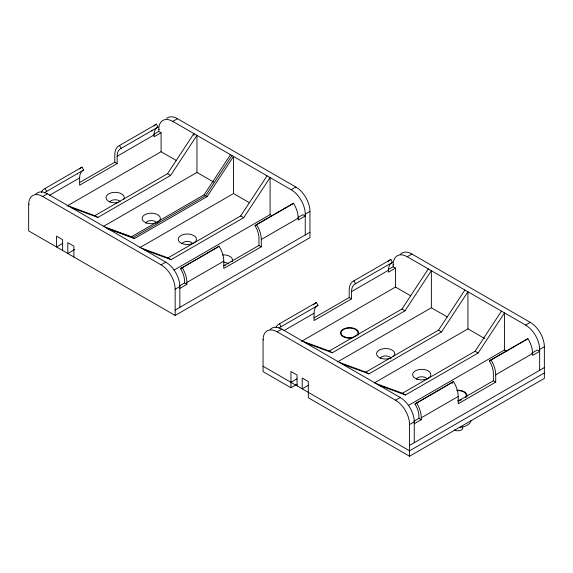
<?xml version="1.0" encoding="UTF-8"?>
<svg xmlns="http://www.w3.org/2000/svg" width="573" height="573" viewBox="0 0 573 573"><rect width="100%" height="100%" fill="white"/><g stroke="black" fill="none" stroke-linecap="round" stroke-linejoin="round"><path stroke-width="0.86" d="M68.502 205.986L94.867 215.663L167.538 173.712L193.91 133.581L193.91 135.35M71.546 207.748L97.919 217.425L170.582 175.467L196.954 135.343L196.954 172.423L103.269 226.514M105.067 227.101L131.439 236.778L204.103 194.82L230.475 154.696M232.001 155.577L205.628 195.701L132.965 237.652L106.592 227.975M108.118 228.856L134.483 238.533L207.154 196.582L233.526 156.45L233.526 193.538L139.841 247.622M141.638 248.209L168.004 257.886L240.674 215.935L267.047 175.804M144.683 249.971L171.055 259.648L243.718 217.69L270.091 177.566L270.091 214.646L174.085 270.076M302.909 341.322L329.282 350.998L401.945 309.04L428.318 268.916M305.953 343.077L332.326 352.753L404.996 310.802L431.362 270.678L431.362 307.758L337.676 361.85M339.474 362.43L365.846 372.106L438.517 330.155L464.882 290.031M342.525 364.192L368.897 373.868L441.561 331.917L467.933 291.786L467.933 328.873L374.248 382.957M376.046 383.545L402.418 393.221L475.081 351.27L501.454 311.139M379.09 385.307L405.462 394.983L478.133 353.025L504.498 312.901L504.498 349.981L408.492 405.412M179.607 285.834L184.535 282.99L184.535 281.099A16.574 9.569 60 0 0 180.567 268.658L219.036 246.204A19.89 11.481 60 0 1 223.792 261.138L223.792 268.443L261.302 246.791L261.302 239.478A19.89 11.481 60 0 0 256.539 224.552L293.462 203.236A19.89 11.481 60 0 1 298.218 218.163L298.218 220.061L305.251 216L302.909 214.646L297.989 217.489M217.582 247.271L219.036 246.204M223.749 265.765L258.96 245.437L258.96 238.124A16.574 9.569 60 0 0 254.992 225.683L256.539 224.552M292.008 204.303L293.462 203.236M414.021 421.169L418.942 418.326L418.942 416.435A16.574 9.569 60 0 0 414.974 403.994L453.444 381.539A19.89 11.481 60 0 1 458.207 396.473L458.207 403.779L495.709 382.127L495.709 374.814A19.89 11.481 60 0 0 490.946 359.887L527.869 338.571A19.89 11.481 60 0 1 532.632 353.498L532.632 355.396L539.659 351.335L537.316 349.981L531.694 353.233M449.583 384.01L453.444 381.539M458.156 401.1L493.367 380.773L493.367 373.46A16.574 9.569 60 0 0 489.399 361.019L490.946 359.887M526.608 339.495L527.869 338.571M41.32 192.542A19.89 11.481 60 0 1 45.131 188.438L82.054 167.123L83.601 170.045A16.574 9.569 60 0 0 79.633 177.902L79.633 185.215L117.143 163.556L117.143 156.25A16.574 9.569 60 0 1 121.111 148.393L158.026 127.077L156.479 124.148L119.556 145.463A19.89 11.481 60 0 0 114.793 154.896L114.793 162.202L79.59 182.536M44.665 192.872A16.574 9.569 60 0 1 46.685 191.361L83.601 170.045M166.578 118.396A19.89 11.481 60 0 1 177.501 118.697L295.876 187.042A19.89 11.481 60 0 1 309.943 211.401L309.943 237.652L175.159 315.472L28.65 230.89L28.65 204.633L29.237 204.296M28.65 204.633A19.89 11.481 60 0 1 42.717 196.51L47.401 193.803L165.776 262.148A19.89 11.481 60 0 1 179.843 286.507L179.843 307.35M153.822 134.261L158.75 131.418L158.75 129.519L159.33 129.183M158.75 129.519A19.89 11.481 60 0 1 172.81 121.404L177.501 118.697M49.636 195.221L79.633 177.902M117.143 156.25L154.058 134.934A16.574 9.569 60 0 1 158.026 127.077M67.034 206.022L161.092 151.716L161.092 132.771L154.058 136.832L154.058 134.934M62.572 243.511L56.548 246.992L56.548 236.169L62.636 239.686L62.636 250.508M74.576 249.577L67.793 253.488L67.793 242.658L73.888 246.182L73.888 257.005M42.717 196.51L161.092 264.855L165.776 262.148M172.81 121.404L291.191 189.749L295.876 187.042M180.567 268.658L184.413 266.438M185.179 265.994L191.332 262.441M192.098 261.997L194.412 260.665M195.178 260.221L198.258 258.444M199.024 258L201.331 256.668M202.097 256.224L205.177 254.448M205.943 254.004L212.096 250.451M212.87 250.007L217.482 247.343M254.992 225.683L261.911 221.687M262.678 221.242L268.83 217.697M269.604 217.253L272.676 215.477M273.45 215.033L275.756 213.7M276.523 213.256L279.603 211.48M280.369 211.036L282.675 209.704M283.449 209.26L286.521 207.483M287.295 207.039L291.908 204.375M175.159 315.472L175.159 289.215L179.843 286.507M179.843 288.405L186.877 284.344L186.877 282.453L223.792 261.138M261.302 239.478L298.218 218.163M305.251 234.944L305.251 214.109L309.943 211.401M175.159 310.057L309.943 232.244M276.028 327.24A19.89 11.481 60 0 1 279.538 323.766L316.461 302.451L318.008 305.38A16.574 9.569 60 0 0 314.04 313.238L314.04 320.551L351.55 298.891L351.55 291.585A16.574 9.569 60 0 1 355.518 283.728L392.433 262.413L390.886 259.483L353.964 280.799A19.89 11.481 60 0 0 349.208 290.232L349.208 297.537L313.997 317.865M279.072 328.207A16.574 9.569 60 0 1 281.092 326.696L318.008 305.38M296.979 384.261L290.955 387.742L263.057 371.633L263.057 339.968L263.644 339.631M263.057 339.968A19.89 11.481 60 0 1 277.124 331.846L281.809 329.138L400.19 397.483A19.89 11.481 60 0 1 414.25 421.843L414.25 442.685M388.236 269.596L393.157 266.753L393.157 264.855L393.744 264.518M393.157 264.855A19.89 11.481 60 0 1 407.224 256.74L411.908 254.032L530.283 322.377A19.89 11.481 60 0 1 544.35 346.737L544.35 378.402L409.566 456.223L308.303 397.755L308.303 381.518L302.207 377.994L302.207 388.823L308.231 385.343M284.043 330.557L314.04 313.238M351.55 291.585L388.465 270.27A16.574 9.569 60 0 1 392.433 262.413M301.441 341.358L395.499 287.052L395.499 268.107L388.465 272.168L388.465 270.27M290.955 382.327L296.979 378.846M277.124 331.846L395.499 400.19L400.19 397.483M407.224 256.74L525.599 325.077L530.283 322.377M414.974 403.994L418.82 401.773M419.586 401.329L425.739 397.777M426.513 397.333L434.971 392.448M435.738 392.004L441.89 388.451M442.664 388.007L448.817 384.454M489.399 361.019L496.318 357.022M497.092 356.578L500.165 354.802M500.938 354.358L509.397 349.473M510.163 349.029L516.316 345.476M517.09 345.032L523.242 341.479M524.009 341.035L526.315 339.703M409.566 456.223L409.566 424.55L414.25 421.843M414.25 423.741L421.284 419.68L421.284 417.781L458.207 396.473M495.709 374.814L532.632 353.498M539.659 370.28L539.659 349.444L544.35 346.737M409.566 445.393L544.35 367.58M544.35 372.987L409.566 450.808L263.057 366.226M158.75 131.418L161.092 132.771M393.157 266.753L395.499 268.107M161.092 151.716L176.355 160.526M196.954 172.423L213.715 182.099M233.526 193.538L249.52 202.77M270.091 214.646L271.616 215.527M395.499 287.052L410.762 295.861M431.362 307.758L447.363 316.998M467.933 328.873L484.694 338.55M504.498 349.981L506.79 351.306M167.538 173.712L170.582 175.467M204.103 194.82L207.154 196.582M240.674 215.935L243.718 217.69M401.945 309.04L404.996 310.802M438.517 330.155L441.561 331.917M475.081 351.27L478.133 353.025M114.793 162.202L117.143 163.556M258.96 245.437L261.302 246.791M349.208 297.537L351.55 298.891M493.367 380.773L495.709 382.127M94.867 215.663L97.919 217.425M131.439 236.778L134.483 238.533M168.004 257.886L171.055 259.648M329.282 350.998L332.326 352.753M365.846 372.106L368.897 373.868M402.418 393.221L405.462 394.983M184.535 282.99L186.877 284.344M418.942 418.326L421.284 419.68M353.964 280.799L355.518 283.728M279.538 323.766L281.092 326.696M119.556 145.463L121.111 148.393M45.131 188.438L46.685 191.361M297.05 385.844L297.05 375.021L290.955 371.497L290.955 387.742M456.982 390.6A8.452 4.878 0 0 1 465.613 397.397M461.208 399.933A8.452 4.878 0 0 1 457.856 400.334M462.59 427.064A4.971 2.872 0 0 1 460.441 430.387A4.971 2.872 0 0 1 454.339 429.965M471.042 420.603A13.258 7.657 0 0 1 459.224 427.429M352.739 337.862A9.118 5.264 0 0 1 340.484 333.465A9.118 5.264 0 0 1 350.948 327.727A9.118 5.264 0 0 1 357.924 335.019M390.822 358.111A9.118 5.264 0 0 1 376.719 354.823A9.118 5.264 0 0 1 387.477 348.613A9.118 5.264 0 0 1 393.164 356.757M380.143 358.519A5.637 3.252 0 0 1 385.371 355.933A5.637 3.252 0 0 1 391.022 358.197M416.385 379.04A5.637 3.252 0 0 1 421.757 376.776A5.637 3.252 0 0 1 427.121 379.04M456.91 390.22A9.118 5.264 0 0 1 466.537 397.053M459.718 400.606A9.118 5.264 0 0 1 458.794 400.692M416.521 402.855A19.89 11.481 60 0 1 421.284 417.781M451.889 382.678A16.574 9.569 60 0 1 452.333 383.409M388.064 261.804A19.89 11.481 60 0 1 390.886 259.483M313.639 304.772A19.89 11.481 60 0 1 316.461 302.451M395.499 400.19A19.89 11.481 60 0 1 409.566 424.55M270.041 329.697A19.89 11.481 60 0 1 281.809 329.138M400.14 254.584A19.89 11.481 60 0 1 411.908 254.032M525.599 325.077A19.89 11.481 60 0 1 539.659 349.444M118.769 202.427A9.118 5.264 0 0 1 106.112 198.308A9.118 5.264 0 0 1 116.383 192.378A9.118 5.264 0 0 1 123.51 199.683M109.78 202.025A5.637 3.252 0 0 1 114.586 199.769A5.637 3.252 0 0 1 120.072 201.431M145.728 223.184A5.637 3.252 0 0 1 150.678 220.612A5.637 3.252 0 0 1 156.415 222.56M181.978 243.704A5.637 3.252 0 0 1 187.342 241.441A5.637 3.252 0 0 1 192.714 243.704M222.503 254.885A9.118 5.264 0 0 1 232.129 261.718M225.311 265.27A9.118 5.264 0 0 1 224.387 265.356M224.029 262.298A5.637 3.252 0 0 1 228.369 263.952M182.114 267.519A19.89 11.481 60 0 1 186.877 282.453M151.888 131.145A19.89 11.481 60 0 1 152.024 130.379M154.051 125.96A19.89 11.481 60 0 1 156.479 124.148M77.462 174.12A19.89 11.481 60 0 1 77.599 173.347M79.633 168.935A19.89 11.481 60 0 1 82.054 167.123M161.092 264.855A19.89 11.481 60 0 1 175.159 289.215M35.562 194.44A19.89 11.481 60 0 1 47.401 193.803M291.191 189.749A19.89 11.481 60 0 1 305.251 214.109M345.333 337.16A8.452 4.878 0 0 0 358.01 332.927A8.452 4.878 0 0 0 345.333 328.701A8.452 4.878 0 0 0 345.333 337.16M417.194 379.168A9.118 5.264 0 0 0 430.867 374.613A9.118 5.264 0 0 0 417.194 370.058A9.118 5.264 0 0 0 417.194 379.168M146.688 222.997A9.118 5.264 0 0 0 160.361 218.435A9.118 5.264 0 0 0 146.688 213.879A9.118 5.264 0 0 0 146.688 222.997M181.999 243.539A9.118 5.264 0 0 0 196.41 239.822A9.118 5.264 0 0 0 183.625 234.472A9.118 5.264 0 0 0 181.999 243.539"/></g></svg>
